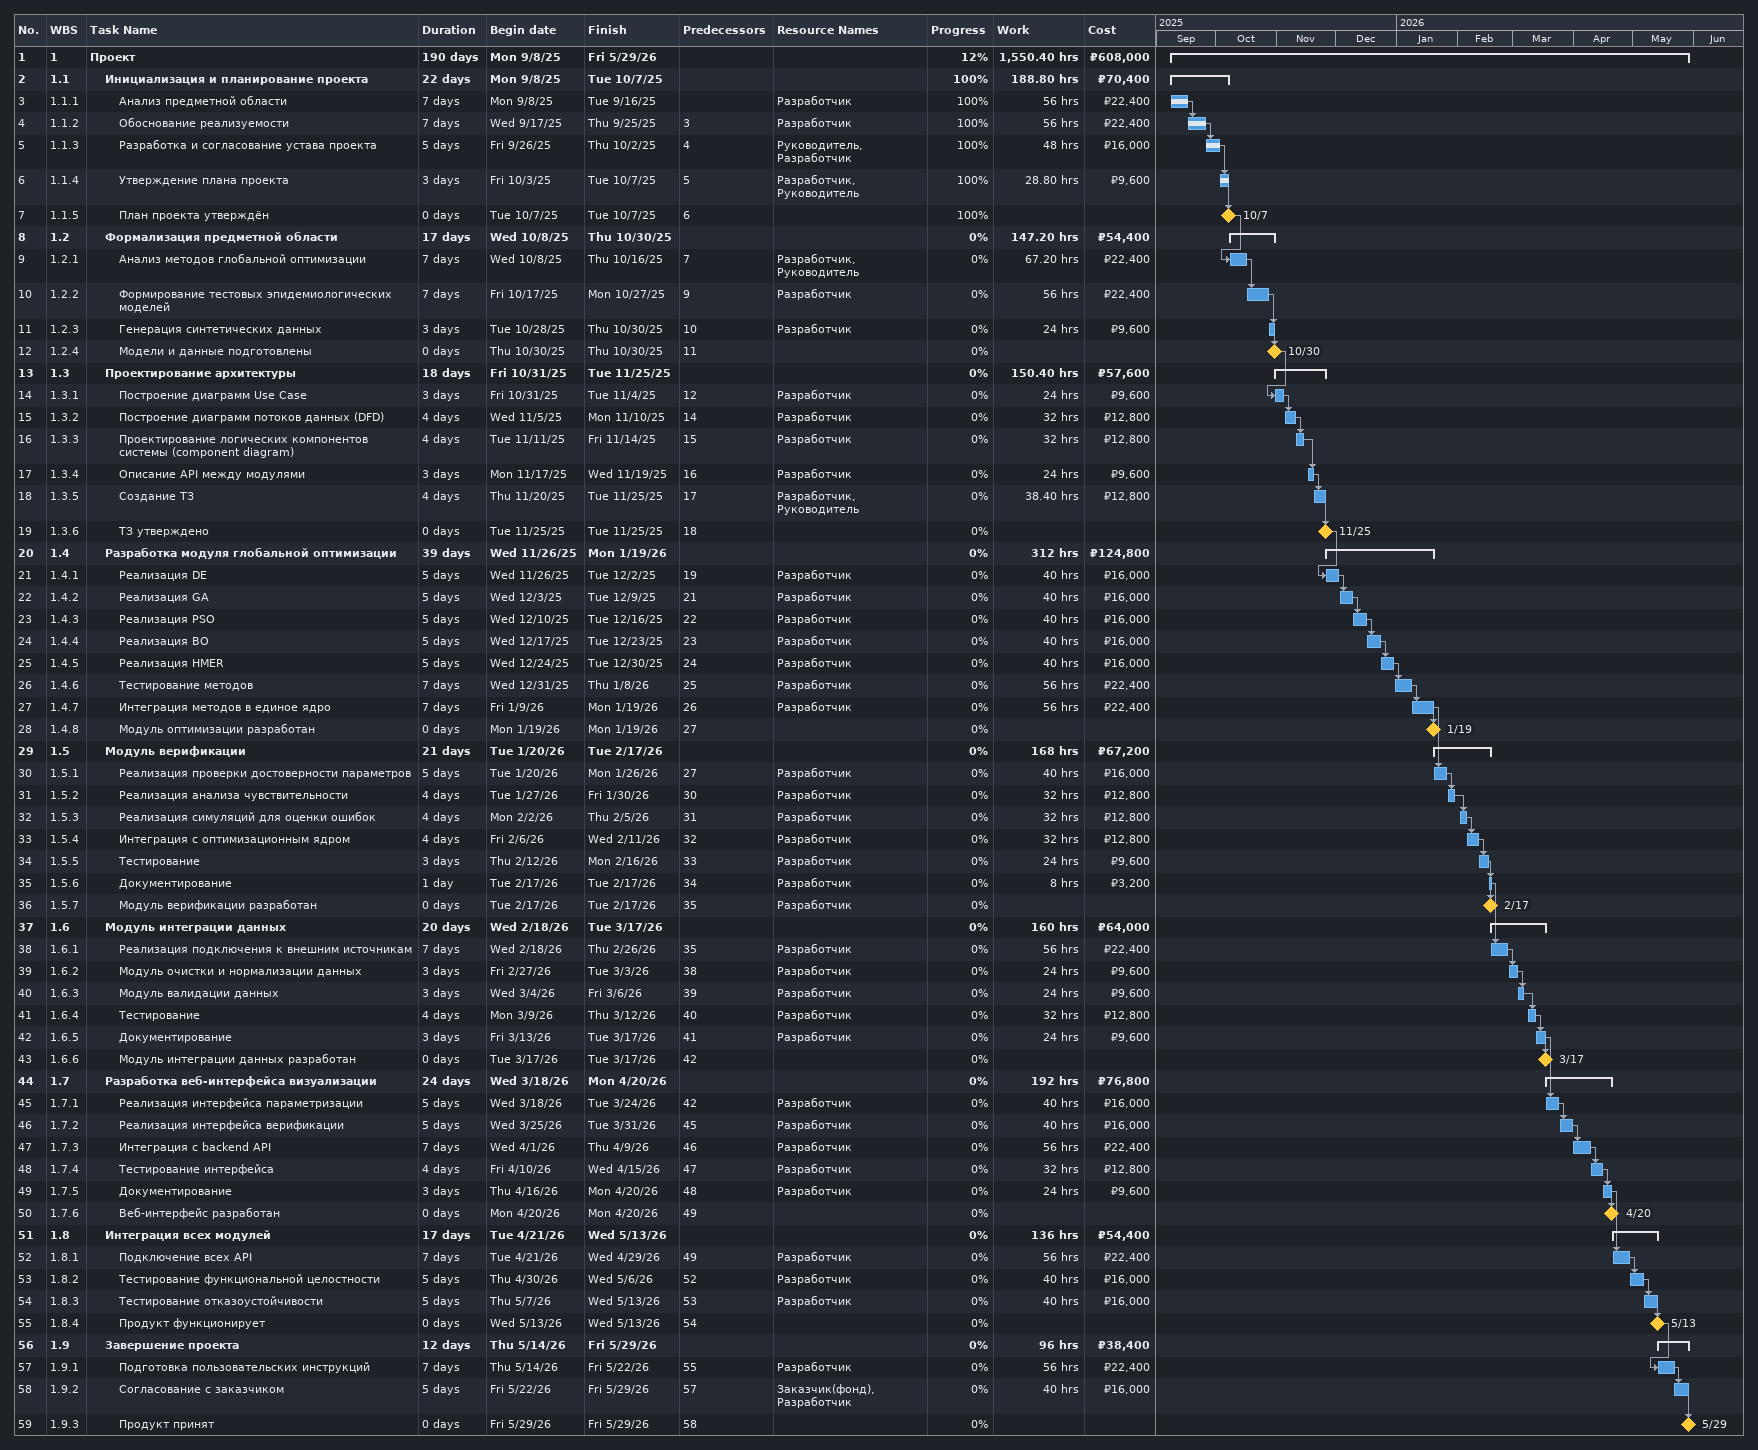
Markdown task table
| ID | WBS | Task | Duration | Start | Finish | Predecessors | Resources | % complete | Work (h) | Cost (₽) |
|---|---|---|---|---|---|---|---|---|---|---|
| 1 | 1 | **Проект** | 190d | 2025-09-08 | 2026-05-29 |  |  | 12 | 1550.40 | 608000 |
| 2 | 1.1 | **Инициализация и планирование проекта** | 22d | 2025-09-08 | 2025-10-07 |  |  | 100 | 188.80 | 70400 |
| 3 | 1.1.1 | Анализ предметной области | 7d | 2025-09-08 | 2025-09-16 |  | Разработчик | 100 | 56 | 22400 |
| 4 | 1.1.2 | Обоснование реализуемости | 7d | 2025-09-17 | 2025-09-25 | 3 | Разработчик | 100 | 56 | 22400 |
| 5 | 1.1.3 | Разработка и согласование устава проекта | 5d | 2025-09-26 | 2025-10-02 | 4 | Руководитель, Разработчик | 100 | 48 | 16000 |
| 6 | 1.1.4 | Утверждение плана проекта | 3d | 2025-10-03 | 2025-10-07 | 5 | Разработчик, Руководитель | 100 | 28.80 | 9600 |
| 7 | 1.1.5 | План проекта утверждён | 0d | 2025-10-07 | 2025-10-07 | 6 |  | 100 |  |  |
| 8 | 1.2 | **Формализация предметной области** | 17d | 2025-10-08 | 2025-10-30 |  |  | 0 | 147.20 | 54400 |
| 9 | 1.2.1 | Анализ методов глобальной оптимизации | 7d | 2025-10-08 | 2025-10-16 | 7 | Разработчик, Руководитель | 0 | 67.20 | 22400 |
| 10 | 1.2.2 | Формирование тестовых эпидемиологических моделей | 7d | 2025-10-17 | 2025-10-27 | 9 | Разработчик | 0 | 56 | 22400 |
| 11 | 1.2.3 | Генерация синтетических данных | 3d | 2025-10-28 | 2025-10-30 | 10 | Разработчик | 0 | 24 | 9600 |
| 12 | 1.2.4 | Модели и данные подготовлены | 0d | 2025-10-30 | 2025-10-30 | 11 |  | 0 |  |  |
| 13 | 1.3 | **Проектирование архитектуры** | 18d | 2025-10-31 | 2025-11-25 |  |  | 0 | 150.40 | 57600 |
| 14 | 1.3.1 | Построение диаграмм Use Case | 3d | 2025-10-31 | 2025-11-04 | 12 | Разработчик | 0 | 24 | 9600 |
| 15 | 1.3.2 | Построение диаграмм потоков данных (DFD) | 4d | 2025-11-05 | 2025-11-10 | 14 | Разработчик | 0 | 32 | 12800 |
| 16 | 1.3.3 | Проектирование логических компонентов системы (component diagram) | 4d | 2025-11-11 | 2025-11-14 | 15 | Разработчик | 0 | 32 | 12800 |
| 17 | 1.3.4 | Описание API между модулями | 3d | 2025-11-17 | 2025-11-19 | 16 | Разработчик | 0 | 24 | 9600 |
| 18 | 1.3.5 | Создание ТЗ | 4d | 2025-11-20 | 2025-11-25 | 17 | Разработчик, Руководитель | 0 | 38.40 | 12800 |
| 19 | 1.3.6 | ТЗ утверждено | 0d | 2025-11-25 | 2025-11-25 | 18 |  | 0 |  |  |
| 20 | 1.4 | **Разработка модуля глобальной оптимизации** | 39d | 2025-11-26 | 2026-01-19 |  |  | 0 | 312 | 124800 |
| 21 | 1.4.1 | Реализация DE | 5d | 2025-11-26 | 2025-12-02 | 19 | Разработчик | 0 | 40 | 16000 |
| 22 | 1.4.2 | Реализация GA | 5d | 2025-12-03 | 2025-12-09 | 21 | Разработчик | 0 | 40 | 16000 |
| 23 | 1.4.3 | Реализация PSO | 5d | 2025-12-10 | 2025-12-16 | 22 | Разработчик | 0 | 40 | 16000 |
| 24 | 1.4.4 | Реализация BO | 5d | 2025-12-17 | 2025-12-23 | 23 | Разработчик | 0 | 40 | 16000 |
| 25 | 1.4.5 | Реализация HMER | 5d | 2025-12-24 | 2025-12-30 | 24 | Разработчик | 0 | 40 | 16000 |
| 26 | 1.4.6 | Тестирование методов | 7d | 2025-12-31 | 2026-01-08 | 25 | Разработчик | 0 | 56 | 22400 |
| 27 | 1.4.7 | Интеграция методов в единое ядро | 7d | 2026-01-09 | 2026-01-19 | 26 | Разработчик | 0 | 56 | 22400 |
| 28 | 1.4.8 | Модуль оптимизации разработан | 0d | 2026-01-19 | 2026-01-19 | 27 |  | 0 |  |  |
| 29 | 1.5 | **Модуль верификации** | 21d | 2026-01-20 | 2026-02-17 |  |  | 0 | 168 | 67200 |
| 30 | 1.5.1 | Реализация проверки достоверности параметров | 5d | 2026-01-20 | 2026-01-26 | 27 | Разработчик | 0 | 40 | 16000 |
| 31 | 1.5.2 | Реализация анализа чувствительности | 4d | 2026-01-27 | 2026-01-30 | 30 | Разработчик | 0 | 32 | 12800 |
| 32 | 1.5.3 | Реализация симуляций для оценки ошибок | 4d | 2026-02-02 | 2026-02-05 | 31 | Разработчик | 0 | 32 | 12800 |
| 33 | 1.5.4 | Интеграция с оптимизационным ядром | 4d | 2026-02-06 | 2026-02-11 | 32 | Разработчик | 0 | 32 | 12800 |
| 34 | 1.5.5 | Тестирование | 3d | 2026-02-12 | 2026-02-16 | 33 | Разработчик | 0 | 24 | 9600 |
| 35 | 1.5.6 | Документирование | 1d | 2026-02-17 | 2026-02-17 | 34 | Разработчик | 0 | 8 | 3200 |
| 36 | 1.5.7 | Модуль верификации разработан | 0d | 2026-02-17 | 2026-02-17 | 35 | Разработчик | 0 |  |  |
| 37 | 1.6 | **Модуль интеграции данных** | 20d | 2026-02-18 | 2026-03-17 |  |  | 0 | 160 | 64000 |
| 38 | 1.6.1 | Реализация подключения к внешним источникам | 7d | 2026-02-18 | 2026-02-26 | 35 | Разработчик | 0 | 56 | 22400 |
| 39 | 1.6.2 | Модуль очистки и нормализации данных | 3d | 2026-02-27 | 2026-03-03 | 38 | Разработчик | 0 | 24 | 9600 |
| 40 | 1.6.3 | Модуль валидации данных | 3d | 2026-03-04 | 2026-03-06 | 39 | Разработчик | 0 | 24 | 9600 |
| 41 | 1.6.4 | Тестирование | 4d | 2026-03-09 | 2026-03-12 | 40 | Разработчик | 0 | 32 | 12800 |
| 42 | 1.6.5 | Документирование | 3d | 2026-03-13 | 2026-03-17 | 41 | Разработчик | 0 | 24 | 9600 |
| 43 | 1.6.6 | Модуль интеграции данных разработан | 0d | 2026-03-17 | 2026-03-17 | 42 |  | 0 |  |  |
| 44 | 1.7 | **Разработка веб-интерфейса визуализации** | 24d | 2026-03-18 | 2026-04-20 |  |  | 0 | 192 | 76800 |
| 45 | 1.7.1 | Реализация интерфейса параметризации | 5d | 2026-03-18 | 2026-03-24 | 42 | Разработчик | 0 | 40 | 16000 |
| 46 | 1.7.2 | Реализация интерфейса верификации | 5d | 2026-03-25 | 2026-03-31 | 45 | Разработчик | 0 | 40 | 16000 |
| 47 | 1.7.3 | Интеграция с backend API | 7d | 2026-04-01 | 2026-04-09 | 46 | Разработчик | 0 | 56 | 22400 |
| 48 | 1.7.4 | Тестирование интерфейса | 4d | 2026-04-10 | 2026-04-15 | 47 | Разработчик | 0 | 32 | 12800 |
| 49 | 1.7.5 | Документирование | 3d | 2026-04-16 | 2026-04-20 | 48 | Разработчик | 0 | 24 | 9600 |
| 50 | 1.7.6 | Веб-интерфейс разработан | 0d | 2026-04-20 | 2026-04-20 | 49 |  | 0 |  |  |
| 51 | 1.8 | **Интеграция всех модулей** | 17d | 2026-04-21 | 2026-05-13 |  |  | 0 | 136 | 54400 |
| 52 | 1.8.1 | Подключение всех API | 7d | 2026-04-21 | 2026-04-29 | 49 | Разработчик | 0 | 56 | 22400 |
| 53 | 1.8.2 | Тестирование функциональной целостности | 5d | 2026-04-30 | 2026-05-06 | 52 | Разработчик | 0 | 40 | 16000 |
| 54 | 1.8.3 | Тестирование отказоустойчивости | 5d | 2026-05-07 | 2026-05-13 | 53 | Разработчик | 0 | 40 | 16000 |
| 55 | 1.8.4 | Продукт функционирует | 0d | 2026-05-13 | 2026-05-13 | 54 |  | 0 |  |  |
| 56 | 1.9 | **Завершение проекта** | 12d | 2026-05-14 | 2026-05-29 |  |  | 0 | 96 | 38400 |
| 57 | 1.9.1 | Подготовка пользовательских инструкций | 7d | 2026-05-14 | 2026-05-22 | 55 | Разработчик | 0 | 56 | 22400 |
| 58 | 1.9.2 | Согласование с заказчиком | 5d | 2026-05-22 | 2026-05-29 | 57 | Заказчик(фонд), Разработчик | 0 | 40 | 16000 |
| 59 | 1.9.3 | Продукт принят | 0d | 2026-05-29 | 2026-05-29 | 58 |  | 0 |  |  |
